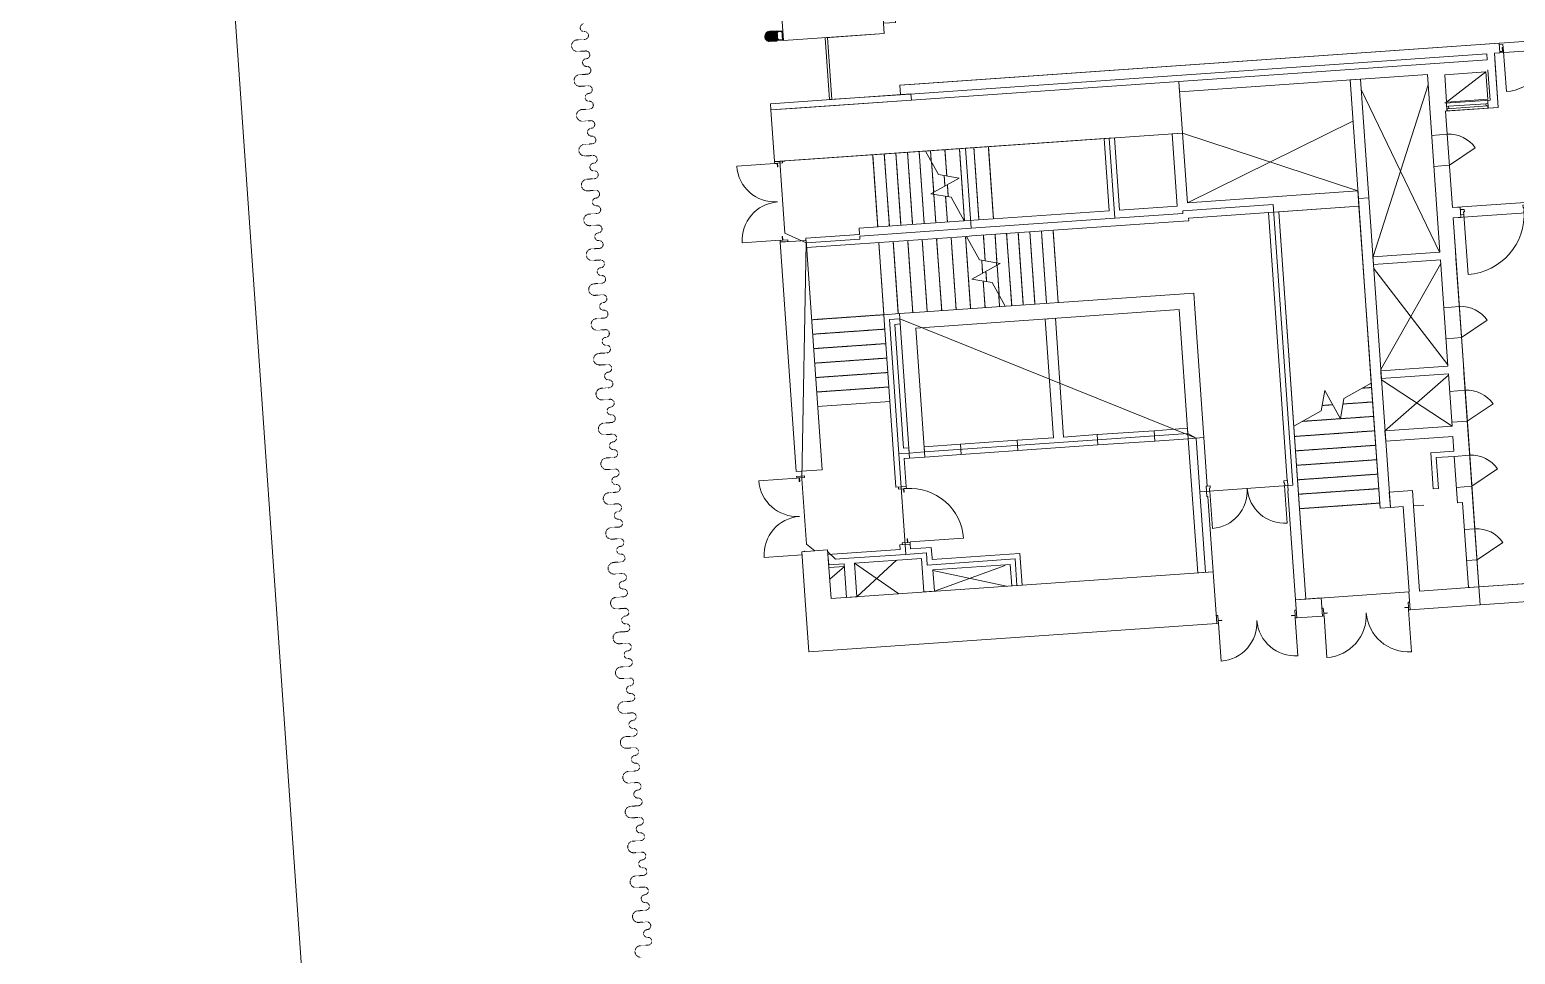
# Model space of a CAD drawing. Header units: millimetres. Extents: x 306 to 836129804, y -168137 to 818603917.
# Drawn here: x 833794731 to 833823427, y 817976548 to 817994420 of the extents above; entities that cross this region are included whole.
import ezdxf

# ---------------------------------------------------------------- set-up
doc = ezdxf.new("R2010")
doc.units = ezdxf.units.MM
doc.header["$LTSCALE"] = 3
doc.linetypes.add('Overhead', pattern=[1.8, 1.2, -0.6])
doc.linetypes.add('SMALL DASH', pattern=[1.06, 0.53, -0.53])
for name, color, linetype, lineweight in [('A-010-M_LINE', 251, 'Continuous', 13), ('A-200-M_WALL_EXT', 251, 'Continuous', 13), ('A-200-M_WALL_INT', 251, 'Continuous', 13), ('A-214-M_CURT_WALL', 251, 'Continuous', 13), ('A-215-M_CURT_PANEL', 251, 'Continuous', 13), ('A-242-M_STAIR', 251, 'Continuous', 13), ('A-242-MB_STAIR', 251, 'Continuous', 13), ('A-314-M_WINDOW', 251, 'Continuous', 13), ('A-325-M_DOOR', 251, 'Continuous', 13), ('A-325-M_DOOR__FRAME', 251, 'Continuous', 13), ('A-770-ME_FFE_SA', 251, 'Continuous', 13), ('A-810-M_ROOMS', 251, 'Continuous', 13), ('Z-060-M_DETAIL', 253, 'Continuous', 5), ('Z-060-M_LINE_MEDIUM', 253, 'Continuous', 9)]:
    doc.layers.add(name, color=color, linetype=linetype, lineweight=lineweight)
doc.layers.add('UAJ-00XREF', color=7, linetype='Continuous')
doc.layers.get('A-770-ME_FFE_SA').off()

# ---------------------------------------------------------------- blocks, each defined once
blk = doc.blocks.new('ARC_DOOR_TIMBER_T20-GP-I - 1575x2100mm-38979563-0300')
at = {"layer": 'A-325-M_DOOR', "lineweight": 9}
for p, q in [((-862, 62), (-932, 62)), ((-882, -68), (-882, 9)), ((-882, 9), (-862, 9)), ((-862, 9), (-862, 62)), ((931, 62), (861, 62)), ((861, 62), (861, 9)), ((861, 9), (881, 9)), ((881, 9), (881, -68)), ((-932, -68), (-882, -68)), ((881, -68), (931, -68))]:
    blk.add_line(p, q, dxfattribs=at)
at = {"layer": 'A-325-M_DOOR'}
for p, q in [((-859, 9), (-859, -848)), ((858, -848), (858, 9))]:
    blk.add_line(p, q, dxfattribs=at)
for centre, start, end in [((-859, 9), 270, 360), ((858, 9), 180, 270)]:
    blk.add_arc(centre, 857, start, end, dxfattribs=at)
blk = doc.blocks.new('ARC_TFP_FS_HR_DISPLAY - ARC_TFP_FS_HR_800x500 _WIDE_-41421681-0300')
at = {"layer": 'Z-060-M_DETAIL'}
for p, q in [((400, -30), (-400, -560)), ((-400, -30), (400, -30)), ((-400, -560), (-400, -30)), ((400, -30), (400, -560)), ((400, -560), (-400, -560))]:
    blk.add_line(p, q, dxfattribs=at)
blk = doc.blocks.new('ARC_ACCESS_PANEL_SINGLE_TIMBER_TYPE11 - 600w x 2000h-39249716-0300')
at = {"layer": 'A-325-M_DOOR'}
blk.add_line((425, 125), (125, 645), dxfattribs=at)
blk.add_arc((425, 125), 600, 120, 180, dxfattribs=at)
blk = doc.blocks.new('ARC_DOOR_TIMBER_T11-PT-I - 1100x2100mm-38966309-0300')
at = {"layer": 'A-325-M_DOOR'}
blk.add_line((581, 50), (581, 1212), dxfattribs=at)
at = {"layer": 'A-325-M_DOOR', "lineweight": 9}
for p, q in [((-644, 50), (-584, 50)), ((-584, 50), (-584, -3)), ((584, 50), (644, 50)), ((584, -3), (584, 50)), ((-569, -50), (-644, -50)), ((-584, -3), (-569, -3)), ((-569, -3), (-569, -50)), ((569, -50), (569, -3)), ((569, -3), (584, -3)), ((644, -50), (569, -50))]:
    blk.add_line(p, q, dxfattribs=at)
at = {"layer": 'A-325-M_DOOR'}
blk.add_arc((581, 50), 1162, 90, 180, dxfattribs=at)
blk = doc.blocks.new('ARC_WIN_HR - 800-41497677-0300')
at = {"layer": 'A-314-M_WINDOW', "lineweight": 18}
for p, q in [((-360, 31), (-400, 31)), ((395, 75), (-395, 75)), ((-395, 75), (-395, 31)), ((-395, 31), (395, 31)), ((-360, -13), (-360, 31)), ((400, 31), (360, 31)), ((360, 31), (360, -13)), ((395, 31), (395, 75)), ((-400, -13), (-360, -13)), ((360, -13), (400, -13))]:
    blk.add_line(p, q, dxfattribs=at)
at = {"layer": 'A-314-M_WINDOW'}
blk.add_line((360, -13), (-360, -13), dxfattribs=at)
blk = doc.blocks.new('Circular Mullion - ARC_225mm CONCRETE MULLION-26075596-0300')
at = {"layer": 'A-214-M_CURT_WALL'}
blk.add_hatch(color=256, dxfattribs=at).paths.add_polyline_path([(100, -125), (100, 0), (-100, 0), (-100, -125), (-95, -156), (-87, -175), (-71, -196), (-50, -212), (-26, -222), (0, -225), (26, -222), (50, -212), (74, -192), (87, -175), (97, -151)], flags=0)
at = {"layer": 'Z-060-M_DETAIL'}
for p, q in [((-90, 12), (-90, 122)), ((-90, 122), (90, 122)), ((-90, 110), (90, 110)), ((-90, 24), (90, 24)), ((90, 12), (-90, 12)), ((-78, 110), (-78, 24)), ((-65, 35), (-75, 35)), ((-75, 35), (-75, 0)), ((-75, 0), (-75, -10)), ((75, 0), (-75, 0)), ((-75, 0), (-65, 0)), ((-65, 0), (-65, 35)), ((-5, 0), (-5, -125)), ((5, -125), (5, 0)), ((65, 35), (75, 35)), ((65, 0), (65, 35)), ((75, 0), (65, 0)), ((75, 35), (75, 0)), ((75, -10), (75, 0)), ((78, 110), (78, 24)), ((90, 122), (90, 12)), ((-75, -10), (75, -10)), ((-5, -125), (5, -125))]:
    blk.add_line(p, q, dxfattribs=at)
at = {"layer": 'Z-060-M_LINE_MEDIUM'}
for p, q in [((100, 0), (-100, 0)), ((100, -125), (100, 0)), ((-100, 0), (-100, -125))]:
    blk.add_line(p, q, dxfattribs=at)
blk.add_arc((0, -125), 100, 180, 0, dxfattribs=at)
blk = doc.blocks.new('Circular Mullion - CONCRETE TUBES 225mm-18407253-0300')
at = {"layer": 'A-214-M_CURT_WALL', "lineweight": 9}
for start, end in [(156.6454, 162.023), (137.977, 143.3546), (96.6454, 102.023), (77.977, 83.3546), (36.6454, 42.023), (17.977, 23.3546)]:
    blk.add_arc((0, 125), 100, start, end, dxfattribs=at)
blk = doc.blocks.new('System Panel - ARC_Glazed-31041012-0300')
at = {"layer": 'A-215-M_CURT_PANEL', "lineweight": 9}
for p, q in [((-600, 0), (600, 0)), ((-600, -44), (-600, 0)), ((600, -44), (-600, -44)), ((600, -44), (600, 0))]:
    blk.add_line(p, q, dxfattribs=at)
blk = doc.blocks.new('ARC_ACCESS_PANEL_SINGLE_TIMBER_TYPE11 - 600w x 2000h-39249712-0300')
at = {"layer": 'A-325-M_DOOR'}
blk.add_line((425, 75), (125, 595), dxfattribs=at)
blk.add_arc((425, 75), 600, 120, 180, dxfattribs=at)
blk = doc.blocks.new('3A35X-MAGP-P-MP-00')
at = {"layer": 'A-010-M_LINE'}
for p, q in [((834374483, 818051418), (834382129, 817942064)), ((834400202, 817993264), (834401714, 817990122)), ((834401498, 817993355), (834400437, 817990033)), ((834400044, 817992652), (834396846, 817991075)), ((834396752, 817992422), (834400138, 817991305)), ((834401877, 817987943), (834400443, 817989808)), ((834401740, 817989899), (834400580, 817987853)), ((834400663, 817986666), (834401891, 817987744)), ((834401960, 817986756), (834400594, 817987653)), ((834401415, 817985229), (834401215, 817985216)), ((834390416, 817984110), (834391274, 817983518)), ((834391228, 817984166), (834390462, 817983461)), ((834393354, 817983664), (834391930, 817983965)), ((834391958, 817983566), (834393327, 817984063))]:
    blk.add_line(p, q, dxfattribs=at)
at = {"layer": 'A-010-M_LINE', "linetype": 'SMALL DASH'}
for p, q in [((834385208, 817994234), (834385055, 817994223)), ((834385223, 817994009), (834385071, 817993999)), ((834385255, 817993560), (834385102, 817993550)), ((834385270, 817993336), (834385118, 817993325)), ((834385302, 817992887), (834385150, 817992876)), ((834385317, 817992662), (834385165, 817992652)), ((834385349, 817992214), (834385197, 817992203)), ((834385364, 817991989), (834385212, 817991978)), ((834385396, 817991540), (834385244, 817991530)), ((834385412, 817991316), (834385259, 817991305)), ((834385443, 817990867), (834385291, 817990856)), ((834385459, 817990642), (834385306, 817990632)), ((834385490, 817990193), (834385338, 817990183)), ((834385506, 817989969), (834385354, 817989958)), ((834385537, 817989520), (834385385, 817989509)), ((834385553, 817989296), (834385401, 817989285)), ((834385584, 817988847), (834385432, 817988836)), ((834385600, 817988622), (834385448, 817988612)), ((834385631, 817988173), (834385479, 817988163)), ((834385647, 817987949), (834385495, 817987938)), ((834385678, 817987500), (834385526, 817987489)), ((834385694, 817987276), (834385542, 817987265)), ((834385725, 817986827), (834385573, 817986816)), ((834385741, 817986602), (834385589, 817986592)), ((834385772, 817986153), (834385620, 817986143)), ((834385788, 817985929), (834385636, 817985918)), ((834385819, 817985480), (834385667, 817985469)), ((834385835, 817985256), (834385683, 817985245)), ((834385867, 817984807), (834385714, 817984796)), ((834385882, 817984582), (834385730, 817984572)), ((834385914, 817984133), (834385761, 817984123)), ((834385929, 817983909), (834385777, 817983898)), ((834385961, 817983460), (834385809, 817983449)), ((834385976, 817983235), (834385824, 817983225)), ((834386008, 817982787), (834385856, 817982776)), ((834386023, 817982562), (834385871, 817982551)), ((834386055, 817982113), (834385903, 817982103)), ((834386071, 817981889), (834385918, 817981878)), ((834386102, 817981440), (834385950, 817981429)), ((834386118, 817981215), (834385965, 817981205)), ((834386149, 817980766), (834385997, 817980756)), ((834386165, 817980542), (834386013, 817980531)), ((834386196, 817980093), (834386044, 817980083)), ((834386212, 817979869), (834386060, 817979858)), ((834386243, 817979420), (834386091, 817979409)), ((834386259, 817979195), (834386107, 817979185)), ((834386290, 817978746), (834386138, 817978736)), ((834386306, 817978522), (834386154, 817978511)), ((834386337, 817978073), (834386185, 817978062)), ((834386353, 817977849), (834386201, 817977838)), ((834386384, 817977400), (834386232, 817977389)), ((834386400, 817977175), (834386248, 817977165)), ((834386431, 817976726), (834386279, 817976716))]:
    blk.add_line(p, q, dxfattribs=at)
for centre, radius, start, end in [((834385192, 817994458), 75, 93.9989, 273.9989), ((834385202, 817994308), 75, 273.9989, 93.9989), ((834385202, 817994308), 75, 273.9989, 93.9989), ((834385063, 817994111), 112, 93.9989, 273.9989), ((834385228, 817993934), 75, 273.9989, 93.9989), ((834385239, 817993785), 75, 93.9989, 273.9989), ((834385249, 817993635), 75, 273.9989, 93.9989), ((834385249, 817993635), 75, 273.9989, 93.9989), ((834385110, 817993437), 112, 93.9989, 273.9989), ((834385286, 817993111), 75, 93.9989, 273.9989), ((834385276, 817993261), 75, 273.9989, 93.9989), ((834385157, 817992764), 112, 93.9989, 273.9989), ((834385296, 817992962), 75, 273.9989, 93.9989), ((834385296, 817992962), 75, 273.9989, 93.9989), ((834385323, 817992588), 75, 273.9989, 93.9989), ((834385333, 817992438), 75, 93.9989, 273.9989), ((834385344, 817992288), 75, 273.9989, 93.9989), ((834385344, 817992288), 75, 273.9989, 93.9989), ((834385204, 817992091), 112, 93.9989, 273.9989), ((834385370, 817991914), 75, 273.9989, 93.9989), ((834385380, 817991765), 75, 93.9989, 273.9989), ((834385252, 817991417), 112, 93.9989, 273.9989), ((834385391, 817991615), 75, 273.9989, 93.9989), ((834385391, 817991615), 75, 273.9989, 93.9989), ((834385427, 817991091), 75, 93.9989, 273.9989), ((834385417, 817991241), 75, 273.9989, 93.9989), ((834385299, 817990744), 112, 93.9989, 273.9989), ((834385438, 817990942), 75, 273.9989, 93.9989), ((834385438, 817990942), 75, 273.9989, 93.9989), ((834385464, 817990568), 75, 273.9989, 93.9989), ((834385474, 817990418), 75, 93.9989, 273.9989), ((834385485, 817990268), 75, 273.9989, 93.9989), ((834385485, 817990268), 75, 273.9989, 93.9989), ((834385346, 817990071), 112, 93.9989, 273.9989), ((834385521, 817989745), 75, 93.9989, 273.9989), ((834385511, 817989894), 75, 273.9989, 93.9989), ((834385393, 817989397), 112, 93.9989, 273.9989), ((834385532, 817989595), 75, 273.9989, 93.9989), ((834385532, 817989595), 75, 273.9989, 93.9989), ((834385568, 817989071), 75, 93.9989, 273.9989), ((834385558, 817989221), 75, 273.9989, 93.9989), ((834385440, 817988724), 112, 93.9989, 273.9989), ((834385579, 817988922), 75, 273.9989, 93.9989), ((834385579, 817988922), 75, 273.9989, 93.9989), ((834385605, 817988548), 75, 273.9989, 93.9989), ((834385615, 817988398), 75, 93.9989, 273.9989), ((834385626, 817988248), 75, 273.9989, 93.9989), ((834385626, 817988248), 75, 273.9989, 93.9989), ((834385487, 817988051), 112, 93.9989, 273.9989), ((834385663, 817987725), 75, 93.9989, 273.9989), ((834385652, 817987874), 75, 273.9989, 93.9989), ((834385534, 817987377), 112, 93.9989, 273.9989), ((834385673, 817987575), 75, 273.9989, 93.9989), ((834385673, 817987575), 75, 273.9989, 93.9989), ((834385710, 817987051), 75, 93.9989, 273.9989), ((834385699, 817987201), 75, 273.9989, 93.9989), ((834385720, 817986902), 75, 273.9989, 93.9989), ((834385720, 817986902), 75, 273.9989, 93.9989), ((834385581, 817986704), 112, 93.9989, 273.9989), ((834385746, 817986527), 75, 273.9989, 93.9989), ((834385757, 817986378), 75, 93.9989, 273.9989), ((834385767, 817986228), 75, 273.9989, 93.9989), ((834385767, 817986228), 75, 273.9989, 93.9989), ((834385628, 817986030), 112, 93.9989, 273.9989), ((834385804, 817985704), 75, 93.9989, 273.9989), ((834385793, 817985854), 75, 273.9989, 93.9989), ((834385675, 817985357), 112, 93.9989, 273.9989), ((834385814, 817985555), 75, 273.9989, 93.9989), ((834385814, 817985555), 75, 273.9989, 93.9989), ((834385851, 817985031), 75, 93.9989, 273.9989), ((834385840, 817985181), 75, 273.9989, 93.9989), ((834385861, 817984881), 75, 273.9989, 93.9989), ((834385861, 817984881), 75, 273.9989, 93.9989), ((834385722, 817984684), 112, 93.9989, 273.9989), ((834385887, 817984507), 75, 273.9989, 93.9989), ((834385898, 817984358), 75, 93.9989, 273.9989), ((834385908, 817984208), 75, 273.9989, 93.9989), ((834385908, 817984208), 75, 273.9989, 93.9989), ((834385769, 817984010), 112, 93.9989, 273.9989), ((834385945, 817983684), 75, 93.9989, 273.9989), ((834385935, 817983834), 75, 273.9989, 93.9989), ((834385816, 817983337), 112, 93.9989, 273.9989), ((834385955, 817983535), 75, 273.9989, 93.9989), ((834385955, 817983535), 75, 273.9989, 93.9989), ((834385982, 817983161), 75, 273.9989, 93.9989), ((834385992, 817983011), 75, 93.9989, 273.9989), ((834386003, 817982861), 75, 273.9989, 93.9989), ((834386003, 817982861), 75, 273.9989, 93.9989), ((834385863, 817982664), 112, 93.9989, 273.9989), ((834386029, 817982487), 75, 273.9989, 93.9989), ((834386039, 817982338), 75, 93.9989, 273.9989), ((834386050, 817982188), 75, 273.9989, 93.9989), ((834386050, 817982188), 75, 273.9989, 93.9989), ((834385911, 817981990), 112, 93.9989, 273.9989), ((834386086, 817981664), 75, 93.9989, 273.9989), ((834386076, 817981814), 75, 273.9989, 93.9989), ((834385958, 817981317), 112, 93.9989, 273.9989), ((834386097, 817981515), 75, 273.9989, 93.9989), ((834386097, 817981515), 75, 273.9989, 93.9989), ((834386123, 817981141), 75, 273.9989, 93.9989), ((834386133, 817980991), 75, 93.9989, 273.9989), ((834386144, 817980841), 75, 273.9989, 93.9989), ((834386144, 817980841), 75, 273.9989, 93.9989), ((834386005, 817980644), 112, 93.9989, 273.9989), ((834386170, 817980467), 75, 273.9989, 93.9989), ((834386180, 817980318), 75, 93.9989, 273.9989), ((834386191, 817980168), 75, 273.9989, 93.9989), ((834386191, 817980168), 75, 273.9989, 93.9989), ((834386052, 817979970), 112, 93.9989, 273.9989), ((834386227, 817979644), 75, 93.9989, 273.9989), ((834386217, 817979794), 75, 273.9989, 93.9989), ((834386099, 817979297), 112, 93.9989, 273.9989), ((834386238, 817979495), 75, 273.9989, 93.9989), ((834386238, 817979495), 75, 273.9989, 93.9989), ((834386264, 817979121), 75, 273.9989, 93.9989), ((834386275, 817978971), 75, 93.9989, 273.9989), ((834386285, 817978821), 75, 273.9989, 93.9989), ((834386285, 817978821), 75, 273.9989, 93.9989), ((834386146, 817978624), 112, 93.9989, 273.9989), ((834386311, 817978447), 75, 273.9989, 93.9989), ((834386322, 817978298), 75, 93.9989, 273.9989), ((834386332, 817978148), 75, 273.9989, 93.9989), ((834386332, 817978148), 75, 273.9989, 93.9989), ((834386193, 817977950), 112, 93.9989, 273.9989), ((834386369, 817977624), 75, 93.9989, 273.9989), ((834386358, 817977774), 75, 273.9989, 93.9989), ((834386240, 817977277), 112, 93.9989, 273.9989), ((834386379, 817977475), 75, 273.9989, 93.9989), ((834386379, 817977475), 75, 273.9989, 93.9989), ((834386405, 817977100), 75, 273.9989, 93.9989), ((834386416, 817976951), 75, 93.9989, 273.9989), ((834386426, 817976801), 75, 273.9989, 93.9989), ((834386426, 817976801), 75, 273.9989, 93.9989), ((834386287, 817976603), 112, 93.9989, 273.9989)]:
    blk.add_arc(centre, radius, start, end, dxfattribs=at)
at = {"layer": 'A-200-M_WALL_EXT', "lineweight": 13}
for p, q in [((834389300, 817992903), (834396682, 817993419)), ((834396752, 817992422), (834396682, 817993419)), ((834389300, 817992903), (834388801, 817992868)), ((834388801, 817992868), (834388871, 817991871)), ((834396752, 817992422), (834389370, 817991906)), ((834388871, 817991871), (834389370, 817991906)), ((834400348, 817991170), (834400149, 817991156)), ((834400149, 817991156), (834400398, 817987586)), ((834400348, 817991170), (834400767, 817985184)), ((834389479, 817990346), (834388980, 817990311)), ((834388980, 817990311), (834389290, 817985878)), ((834389789, 817985912), (834389479, 817990346)), ((834391581, 817988953), (834396968, 817989329)), ((834396989, 817989030), (834396968, 817989329)), ((834391581, 817988953), (834391282, 817988932)), ((834391477, 817986139), (834391282, 817988932)), ((834396690, 817989009), (834391602, 817988653)), ((834396864, 817986515), (834396690, 817989009)), ((834396989, 817989030), (834397163, 817986536)), ((834391602, 817988653), (834391777, 817986160)), ((834400404, 817987504), (834400567, 817985170)), ((834396864, 817986515), (834397163, 817986536)), ((834391777, 817986160), (834391477, 817986139)), ((834389290, 817985878), (834389789, 817985912)), ((834400767, 817985184), (834400567, 817985170)), ((834389897, 817984366), (834389398, 817984331)), ((834389398, 817984331), (834389464, 817983392)), ((834389963, 817983426), (834389897, 817984366)), ((834389963, 817983426), (834397345, 817983942)), ((834397414, 817982945), (834397345, 817983942)), ((834389534, 817982394), (834389464, 817983392)), ((834397414, 817982945), (834389534, 817982394))]:
    blk.add_line(p, q, dxfattribs=at)
at = {"layer": 'A-200-M_WALL_INT'}
for p, q in [((834388462, 818030493), (834390989, 817994345)), ((834389044, 817994209), (834388970, 817995268)), ((834390989, 817994345), (834389044, 817994209)), ((834402870, 817994158), (834391294, 817993348)), ((834402883, 817993973), (834402870, 817994158)), ((834391307, 817993164), (834402629, 817993955)), ((834396682, 817993419), (834402638, 817993836)), ((834402638, 817993836), (834402629, 817993955)), ((834402779, 817993966), (834402883, 817993973)), ((834402779, 817993966), (834402852, 817992918)), ((834401485, 817993555), (834396696, 817993220)), ((834400188, 817993464), (834399988, 817993450)), ((834400149, 817991156), (834399988, 817993450)), ((834400188, 817993464), (834400348, 817991170)), ((834401485, 817993555), (834401724, 817990123)), ((834402652, 817993636), (834402642, 817993635)), ((834402692, 817993058), (834402652, 817993636)), ((834388793, 817992988), (834391506, 817993178)), ((834391307, 817993164), (834391294, 817993348)), ((834391506, 817993178), (834391515, 817993058)), ((834396696, 817993220), (834396682, 817993419)), ((834388793, 817992988), (834388801, 817992868)), ((834391515, 817993058), (834388801, 817992868)), ((834401824, 817992997), (834401823, 817993017)), ((834401824, 817992997), (834402692, 817993058)), ((834401835, 817992847), (834401865, 817992849)), ((834401835, 817992847), (834401965, 817990982)), ((834401860, 817992849), (834401849, 817992999)), ((834402658, 817992905), (834402647, 817993054)), ((834402852, 817992918), (834402653, 817992904)), ((834395236, 817992316), (834395435, 817992330)), ((834395333, 817990919), (834395236, 817992316)), ((834395435, 817992330), (834395533, 817990933)), ((834396552, 817992408), (834396752, 817992422)), ((834396650, 817991011), (834396552, 817992408)), ((834396752, 817992422), (834396846, 817991075)), ((834401567, 817992377), (834401866, 817992398)), ((834389071, 817991885), (834388871, 817991871)), ((834388871, 817991871), (834388872, 817991864)), ((834388872, 817991864), (834389071, 817991878)), ((834389071, 817991878), (834389071, 817991885)), ((834401609, 817991779), (834401908, 817991800)), ((834396846, 817991075), (834400138, 817991305)), ((834400138, 817991305), (834400159, 817991006)), ((834400348, 817991170), (834400149, 817991156)), ((834392537, 817990724), (834395333, 817990919)), ((834395533, 817990933), (834396650, 817991011)), ((834400159, 817991006), (834396867, 817990776)), ((834398613, 817990898), (834398413, 817990884)), ((834398413, 817990884), (834398775, 817985707)), ((834398613, 817990898), (834399136, 817983416)), ((834401965, 817990982), (834402115, 817990992)), ((834402115, 817990992), (834402129, 817990793)), ((834390505, 817990582), (834392435, 817990717)), ((834390505, 817990582), (834390513, 817990462)), ((834396671, 817990712), (834392681, 817990433)), ((834396671, 817990712), (834396871, 817990726)), ((834396867, 817990776), (834396871, 817990726)), ((834401979, 817990782), (834402129, 817990793)), ((834401979, 817990782), (834402300, 817986194)), ((834389476, 817990389), (834390513, 817990462)), ((834389476, 817990389), (834389489, 817990210)), ((834390526, 817990282), (834389489, 817990210)), ((834392580, 817990426), (834390526, 817990282)), ((834401724, 817990123), (834400428, 817990032)), ((834400428, 817990032), (834400438, 817989883)), ((834401735, 817989973), (834400438, 817989883)), ((834401879, 817987918), (834401735, 817989973)), ((834390983, 817988911), (834391282, 817988932)), ((834390983, 817988911), (834390997, 817988711)), ((834391282, 817988932), (834391296, 817988732)), ((834394096, 817988828), (834394296, 817988842)), ((834394296, 817988842), (834394456, 817986547)), ((834401800, 817989046), (834402099, 817989067)), ((834390997, 817988711), (834391216, 817985575)), ((834391296, 817988732), (834391196, 817988725)), ((834391196, 817988725), (834391364, 817986331)), ((834394257, 817986533), (834394096, 817988828)), ((834401842, 817988447), (834402141, 817988468)), ((834401879, 817987918), (834400582, 817987828)), ((834400582, 817987828), (834400592, 817987678)), ((834401889, 817987769), (834400592, 817987678)), ((834401960, 817986756), (834401889, 817987769)), ((834401913, 817987430), (834402212, 817987450)), ((834401955, 817986831), (834402254, 817986852)), ((834394257, 817986533), (834393558, 817986485)), ((834395104, 817986593), (834394456, 817986547)), ((834395104, 817986593), (834395118, 817986393)), ((834396850, 817986715), (834396202, 817986669)), ((834396202, 817986669), (834396216, 817986470)), ((834396850, 817986715), (834396864, 817986515)), ((834397163, 817986536), (834396864, 817986515)), ((834397163, 817986536), (834397229, 817985598)), ((834400663, 817986666), (834401960, 817986756)), ((834400663, 817986666), (834400677, 817986466)), ((834401974, 817986557), (834400677, 817986466)), ((834401974, 817986557), (834401994, 817986272)), ((834391364, 817986331), (834391463, 817986338)), ((834391477, 817986139), (834391463, 817986338)), ((834391763, 817986359), (834392461, 817986408)), ((834391763, 817986359), (834391777, 817986160)), ((834392461, 817986408), (834392475, 817986208)), ((834393558, 817986485), (834393572, 817986285)), ((834395118, 817986393), (834393572, 817986285)), ((834396216, 817986470), (834396864, 817986515)), ((834397045, 817983922), (834396864, 817986515)), ((834401546, 817986241), (834401994, 817986272)), ((834391477, 817986139), (834391378, 817986132)), ((834391378, 817986132), (834391415, 817985589)), ((834391777, 817986160), (834392475, 817986208)), ((834401594, 817985543), (834401546, 817986241)), ((834402001, 817986173), (834401652, 817986148)), ((834401652, 817986148), (834401694, 817985550)), ((834402001, 817986173), (834402300, 817986194)), ((834402063, 817985275), (834402001, 817986173)), ((834402300, 817986194), (834402478, 817983650)), ((834398775, 817985707), (834398781, 817985707)), ((834398781, 817985707), (834398795, 817985507)), ((834391216, 817985575), (834391415, 817985589)), ((834397229, 817985598), (834397209, 817985597)), ((834397209, 817985597), (834397223, 817985398)), ((834397243, 817985399), (834397223, 817985398)), ((834397345, 817983942), (834397243, 817985399)), ((834398936, 817983402), (834398789, 817985507)), ((834398789, 817985507), (834398795, 817985507)), ((834400746, 817985483), (834401194, 817985515)), ((834400767, 817985184), (834400746, 817985483)), ((834401215, 817985216), (834401194, 817985515)), ((834401694, 817985550), (834401594, 817985543)), ((834402042, 817985574), (834402342, 817985595)), ((834401016, 817985202), (834400767, 817985184)), ((834401131, 817983556), (834401016, 817985202)), ((834401215, 817985216), (834401330, 817983570)), ((834402063, 817985275), (834402163, 817985282)), ((834402278, 817983636), (834402163, 817985282)), ((834402200, 817984758), (834402399, 817984772)), ((834389903, 817984274), (834391300, 817984372)), ((834389903, 817984274), (834389917, 817984075)), ((834391294, 817984464), (834391493, 817984478)), ((834391300, 817984372), (834391294, 817984464)), ((834391500, 817984386), (834391493, 817984478)), ((834391500, 817984386), (834391899, 817984414)), ((834391899, 817984414), (834391913, 817984214)), ((834391915, 817984179), (834393411, 817984284)), ((834393611, 817984298), (834393411, 817984284)), ((834393611, 817984298), (834393654, 817983684)), ((834390217, 817984096), (834389917, 817984075)), ((834390262, 817983447), (834390217, 817984096)), ((834391713, 817984200), (834390416, 817984110)), ((834390416, 817984110), (834390462, 817983461)), ((834391758, 817983552), (834391713, 817984200)), ((834391913, 817984214), (834391915, 817984179)), ((834393425, 817984085), (834391929, 817983980)), ((834391929, 817983980), (834391958, 817983566)), ((834393454, 817983671), (834393425, 817984085)), ((834402242, 817984160), (834402441, 817984173)), ((834393654, 817983684), (834393454, 817983671)), ((834397345, 817983942), (834397045, 817983922)), ((834402478, 817983650), (834404273, 817983775)), ((834390462, 817983461), (834390262, 817983447)), ((834391958, 817983566), (834391758, 817983552)), ((834398936, 817983402), (834399428, 817983437)), ((834399136, 817983416), (834398936, 817983402)), ((834398936, 817983402), (834398961, 817983053)), ((834399428, 817983437), (834399453, 817983087)), ((834401131, 817983556), (834401124, 817983555)), ((834401124, 817983555), (834401148, 817983206)), ((834402478, 817983650), (834401330, 817983570)), ((834402278, 817983636), (834402478, 817983650)), ((834402478, 817983650), (834402502, 817983301)), ((834402478, 817983650), (834402502, 817983301)), ((834402502, 817983301), (834404298, 817983426)), ((834402502, 817983301), (834401148, 817983206)), ((834398961, 817983053), (834399453, 817983087))]:
    blk.add_line(p, q, dxfattribs=at)
at = {"layer": 'A-242-M_STAIR'}
for p, q in [((834390767, 817992003), (834390864, 817990607)), ((834390991, 817992019), (834391089, 817990622)), ((834391215, 817992035), (834391313, 817990638)), ((834391440, 817992050), (834391538, 817990654)), ((834391664, 817992066), (834391762, 817990670)), ((834391884, 817992081), (834391898, 817991875)), ((834392163, 817992101), (834392199, 817991591)), ((834392443, 817992121), (834392540, 817990724)), ((834392722, 817992140), (834392819, 817990743)), ((834393001, 817992160), (834393099, 817990763)), ((834391904, 817991865), (834391945, 817991279)), ((834392148, 817991600), (834392162, 817991399)), ((834392210, 817991426), (834392227, 817991190)), ((834391940, 817991276), (834391943, 817991239)), ((834391948, 817991238), (834391986, 817990685)), ((834392176, 817991199), (834392211, 817990701)), ((834392435, 817990717), (834392537, 817990724)), ((834390983, 817988911), (834390885, 817990308)), ((834391262, 817988930), (834391164, 817990327)), ((834391541, 817988950), (834391444, 817990347)), ((834391821, 817988970), (834391723, 817990366)), ((834392100, 817988989), (834392002, 817990386)), ((834392379, 817989009), (834392282, 817990405)), ((834392659, 817989028), (834392561, 817990425)), ((834392681, 817990433), (834392580, 817990426)), ((834392940, 817989951), (834392905, 817990449)), ((834393168, 817989912), (834393130, 817990464)), ((834393452, 817989084), (834393354, 817990480)), ((834393676, 817989099), (834393579, 817990496)), ((834393901, 817989115), (834393803, 817990511)), ((834394125, 817989131), (834394027, 817990527)), ((834394350, 817989146), (834394252, 817990543)), ((834392891, 817989716), (834392874, 817989962)), ((834392968, 817989550), (834392954, 817989750)), ((834393162, 817989865), (834393158, 817989914)), ((834393212, 817989285), (834393171, 817989871)), ((834392938, 817989048), (834392902, 817989561)), ((834393217, 817989067), (834393201, 817989305)), ((834390983, 817988911), (834389586, 817988813)), ((834391002, 817988632), (834389606, 817988534)), ((834391022, 817988352), (834389625, 817988255)), ((834391041, 817988073), (834389645, 817987975)), ((834391061, 817987794), (834389664, 817987696)), ((834391080, 817987514), (834389684, 817987417)), ((834399498, 817987441), (834399500, 817987441)), ((834400230, 817987492), (834400404, 817987504)), ((834400404, 817987504), (834400398, 817987586)), ((834391100, 817987235), (834389703, 817987137)), ((834399450, 817987157), (834399650, 817987171)), ((834399851, 817987185), (834400423, 817987225)), ((834399071, 817986850), (834399800, 817986901)), ((834399802, 817986901), (834400443, 817986946)), ((834398916, 817986558), (834400462, 817986667)), ((834398936, 817986279), (834400482, 817986387)), ((834398955, 817986000), (834400501, 817986108)), ((834398975, 817985720), (834400521, 817985829)), ((834398994, 817985441), (834400540, 817985549)), ((834399014, 817985162), (834400560, 817985270))]:
    blk.add_line(p, q, dxfattribs=at)
at = {"layer": 'A-242-M_STAIR', "linetype": 'Overhead'}
for p, q in [((834390767, 817992003), (834390864, 817990607)), ((834390991, 817992019), (834391089, 817990622)), ((834391215, 817992035), (834391313, 817990638)), ((834391440, 817992050), (834391538, 817990654)), ((834391664, 817992066), (834391762, 817990670)), ((834391884, 817992081), (834391898, 817991875)), ((834392163, 817992101), (834392199, 817991591)), ((834392443, 817992121), (834392540, 817990724)), ((834392722, 817992140), (834392819, 817990743)), ((834393001, 817992160), (834393099, 817990763)), ((834391904, 817991865), (834391945, 817991279)), ((834392148, 817991600), (834392162, 817991399)), ((834392210, 817991426), (834392227, 817991190)), ((834391940, 817991276), (834391943, 817991239)), ((834391948, 817991238), (834391986, 817990685)), ((834392176, 817991199), (834392211, 817990701)), ((834390983, 817988911), (834390885, 817990308)), ((834391262, 817988930), (834391164, 817990327)), ((834391541, 817988950), (834391444, 817990347)), ((834391821, 817988970), (834391723, 817990366)), ((834392100, 817988989), (834392002, 817990386)), ((834392379, 817989009), (834392282, 817990405)), ((834392659, 817989028), (834392561, 817990425)), ((834392940, 817989951), (834392905, 817990449)), ((834393168, 817989912), (834393130, 817990464)), ((834393452, 817989084), (834393354, 817990480)), ((834393676, 817989099), (834393579, 817990496)), ((834393901, 817989115), (834393803, 817990511)), ((834394125, 817989131), (834394027, 817990527)), ((834394350, 817989146), (834394252, 817990543)), ((834392891, 817989716), (834392874, 817989962)), ((834392968, 817989550), (834392954, 817989750)), ((834393162, 817989865), (834393158, 817989914)), ((834393212, 817989285), (834393171, 817989871)), ((834392938, 817989048), (834392902, 817989561)), ((834393217, 817989067), (834393201, 817989305)), ((834390983, 817988911), (834389586, 817988813)), ((834391002, 817988632), (834389606, 817988534)), ((834391022, 817988352), (834389625, 817988255)), ((834391041, 817988073), (834389645, 817987975)), ((834391061, 817987794), (834389664, 817987696)), ((834391080, 817987514), (834389684, 817987417)), ((834399498, 817987441), (834399500, 817987441)), ((834400230, 817987492), (834400404, 817987504)), ((834399450, 817987157), (834399650, 817987171)), ((834399851, 817987185), (834400423, 817987225)), ((834399071, 817986850), (834399800, 817986901)), ((834399802, 817986901), (834400443, 817986946)), ((834398916, 817986558), (834400462, 817986667)), ((834398936, 817986279), (834400482, 817986387)), ((834398955, 817986000), (834400501, 817986108)), ((834398975, 817985720), (834400521, 817985829)), ((834398994, 817985441), (834400540, 817985549)), ((834399014, 817985162), (834400560, 817985270))]:
    blk.add_line(p, q, dxfattribs=at)
at = {"layer": 'A-242-MB_STAIR'}
for p, q in [((834392041, 817991618), (834391788, 817992075)), ((834391889, 817991248), (834392435, 817991551)), ((834392435, 817991551), (834392041, 817991618)), ((834392283, 817991181), (834391889, 817991248)), ((834392537, 817990724), (834392283, 817991181)), ((834392580, 817990426), (834392833, 817989969)), ((834393227, 817989902), (834392681, 817989599)), ((834392833, 817989969), (834393227, 817989902)), ((834392681, 817989599), (834393075, 817989532)), ((834393075, 817989532), (834393328, 817989075)), ((834399499, 817987444), (834399432, 817987050)), ((834399802, 817986898), (834399499, 817987444)), ((834400398, 817987586), (834399869, 817987292)), ((834399869, 817987292), (834399802, 817986898)), ((834399432, 817987050), (834398902, 817986757))]:
    blk.add_line(p, q, dxfattribs=at)
at = {"layer": 'A-325-M_DOOR'}
for p, q in [((834388874, 817991831), (834388142, 817991780)), ((834388977, 817990351), (834388246, 817990299)), ((834396202, 817986669), (834395104, 817986593)), ((834393558, 817986485), (834392461, 817986408)), ((834393572, 817986285), (834392475, 817986208)), ((834396216, 817986470), (834395118, 817986393)), ((834389299, 817985753), (834388567, 817985702)), ((834397279, 817985502), (834397329, 817984780)), ((834398725, 817985603), (834398776, 817984881)), ((834391490, 817984518), (834392522, 817984590)), ((834389402, 817984272), (834388671, 817984221)), ((834399485, 817983090), (834399542, 817982283)), ((834401115, 817983204), (834401172, 817982397)), ((834397447, 817982947), (834397499, 817982216)), ((834398928, 817983051), (834398979, 817982319))]:
    blk.add_line(p, q, dxfattribs=at)
at = {"layer": 'A-325-M_DOOR', "lineweight": 9}
for p, q in [((834388874, 817991834), (834388872, 817991864)), ((834388921, 817991837), (834388874, 817991834)), ((834388926, 817991767), (834388921, 817991837)), ((834388933, 817991768), (834388926, 817991767)), ((834389025, 817991845), (834388928, 817991838)), ((834388928, 817991838), (834388933, 817991768)), ((834389023, 817991874), (834389025, 817991845)), ((834388978, 817990348), (834389025, 817990351)), ((834388980, 817990318), (834388978, 817990348)), ((834389131, 817990328), (834388980, 817990318)), ((834389020, 817990421), (834389027, 817990421)), ((834389025, 817990351), (834389020, 817990421)), ((834389027, 817990421), (834389032, 817990351)), ((834389032, 817990351), (834389129, 817990358)), ((834389129, 817990358), (834389131, 817990328)), ((834389297, 817985786), (834389448, 817985796)), ((834389299, 817985756), (834389297, 817985786)), ((834389346, 817985759), (834389299, 817985756)), ((834389350, 817985689), (834389346, 817985759)), ((834389357, 817985690), (834389350, 817985689)), ((834389450, 817985766), (834389353, 817985760)), ((834389353, 817985760), (834389357, 817985690)), ((834389448, 817985796), (834389450, 817985766)), ((834398706, 817985702), (834398775, 817985707)), ((834398709, 817985662), (834398706, 817985702)), ((834397276, 817985501), (834397216, 817985497)), ((834397229, 817985598), (834397284, 817985602)), ((834397287, 817985562), (834397272, 817985561)), ((834397272, 817985561), (834397276, 817985501)), ((834397284, 817985602), (834397287, 817985562)), ((834398724, 817985663), (834398709, 817985662)), ((834398728, 817985603), (834398724, 817985663)), ((834398788, 817985607), (834398728, 817985603)), ((834389445, 817984343), (834389452, 817984343)), ((834389445, 817984335), (834389445, 817984343)), ((834389452, 817984343), (834389452, 817984335)), ((834397434, 817983099), (834397404, 817983097)), ((834397441, 817983001), (834397434, 817983099)), ((834398927, 817983105), (834398857, 817983100)), ((834398857, 817983100), (834398858, 817983093)), ((834398858, 817983093), (834398928, 817983098)), ((834398950, 817983205), (834398920, 817983203)), ((834398920, 817983203), (834398927, 817983105)), ((834398928, 817983098), (834398931, 817983051)), ((834399472, 817983241), (834399442, 817983239)), ((834399453, 817983087), (834399482, 817983089)), ((834399479, 817983143), (834399472, 817983241)), ((834399549, 817983148), (834399479, 817983143)), ((834399479, 817983136), (834399549, 817983141)), ((834399482, 817983089), (834399479, 817983136)), ((834399549, 817983141), (834399549, 817983148)), ((834401115, 817983258), (834401045, 817983253)), ((834401045, 817983253), (834401045, 817983246)), ((834401045, 817983246), (834401115, 817983251)), ((834401138, 817983358), (834401108, 817983355)), ((834401108, 817983355), (834401115, 817983258)), ((834401115, 817983251), (834401118, 817983204)), ((834401118, 817983204), (834401148, 817983206)), ((834397414, 817982945), (834397444, 817982947)), ((834397510, 817983006), (834397441, 817983001)), ((834397441, 817982994), (834397511, 817982999)), ((834397444, 817982947), (834397441, 817982994)), ((834397511, 817982999), (834397510, 817983006)), ((834398931, 817983051), (834398961, 817983053))]:
    blk.add_line(p, q, dxfattribs=at)
at = {"layer": 'A-325-M_DOOR'}
for centre, radius, start, end in [((834388883, 817991832), 742, 183.9989, 273.3384), ((834388986, 817990351), 742, 94.6594, 183.9989), ((834389307, 817985753), 742, 183.9989, 273.3384), ((834397279, 817985502), 724, 273.9989, 3.9989), ((834398725, 817985603), 724, 183.9989, 273.9989), ((834389411, 817984273), 742, 94.6594, 183.9989), ((834399485, 817983098), 817, 273.9989, 3.399), ((834401115, 817983212), 817, 184.5988, 273.9989), ((834397447, 817982956), 742, 273.9989, 3.3384), ((834398927, 817983059), 742, 184.6594, 273.9989)]:
    blk.add_arc(centre, radius, start, end, dxfattribs=at)
at = {"layer": 'A-325-M_DOOR__FRAME'}
for p, q in [((834391264, 817985578), (834391266, 817985542)), ((834391266, 817985542), (834391364, 817985548)), ((834391364, 817985548), (834391369, 817985479)), ((834391369, 817985479), (834391376, 817985479)), ((834391371, 817985549), (834391418, 817985552)), ((834391376, 817985479), (834391371, 817985549)), ((834391418, 817985552), (834391415, 817985589)), ((834391439, 817984581), (834391432, 817984581)), ((834391432, 817984581), (834391437, 817984511)), ((834391444, 817984511), (834391439, 817984581)), ((834391437, 817984511), (834391339, 817984504)), ((834391339, 817984504), (834391342, 817984467)), ((834391491, 817984515), (834391444, 817984511)), ((834391493, 817984478), (834391491, 817984515))]:
    blk.add_line(p, q, dxfattribs=at)
blk.add_arc((834391490, 817984518), 1034, 3.9989, 93.9989, dxfattribs=at)
at = {"layer": 'A-810-M_ROOMS', "flags": 128}
for points in [[(834388683, 818030694), (834391209, 817994560), (834390975, 817994544), (834390989, 817994345), (834389852, 817994265), (834389935, 817993068), (834391307, 817993164), (834391294, 817993348), (834391494, 817993362), (834402691, 817994145), (834404841, 817994295)], [(834390516, 817990432), (834392670, 817990583), (834392562, 817992129), (834388971, 817991878), (834389068, 817990487), (834389482, 817990300), (834390520, 817990372)], [(834397195, 817983932), (834397086, 817985488), (834397014, 817986524), (834396856, 817986615), (834394363, 817986441), (834391771, 817986259), (834391770, 817986259), (834391470, 817986238), (834391469, 817986238), (834391271, 817986224), (834391407, 817984279), (834391806, 817984307), (834391822, 817984073), (834393518, 817984191), (834393554, 817983677)]]:
    blk.add_lwpolyline(points, dxfattribs=at)
for points in [[(834404854, 817994111), (834402779, 817993966), (834402794, 817993746), (834402852, 817992918), (834401835, 817992847), (834401965, 817990982), (834405058, 817991198), (834404925, 817993093), (834404904, 817993390), (834404883, 817993695), (834404858, 817994054)], [(834392670, 817990583), (834395444, 817990777), (834395335, 817992323), (834392562, 817992129)], [(834396760, 817990869), (834395444, 817990777), (834392670, 817990583), (834390516, 817990432), (834390520, 817990372), (834389482, 817990300), (834389400, 817985737), (834389488, 817984476), (834389651, 817984349), (834389897, 817984366), (834389900, 817984327), (834390048, 817984184), (834390309, 817984203), (834391407, 817984279), (834391271, 817986224), (834391090, 817988818), (834391287, 817988832), (834391289, 817988832), (834397014, 817986526), (834397014, 817986524), (834397086, 817985488), (834398882, 817985614), (834398503, 817991041), (834396757, 817990918)], [(834400768, 817985184), (834400767, 817985184), (834400567, 817985170), (834400159, 817991006), (834398613, 817990898), (834398982, 817985621), (834399136, 817983416), (834401131, 817983556), (834401016, 817985202)], [(834405378, 817986609), (834405071, 817990999), (834401979, 817990782), (834402024, 817990145), (834402034, 817989993), (834402178, 817987941), (834402188, 817987788), (834402266, 817986677), (834402296, 817986243), (834402363, 817985296), (834402478, 817983650), (834408892, 817984098), (834408763, 817985944), (834405579, 817985721), (834405441, 817985711), (834405431, 817985849), (834405420, 817986008), (834405399, 817986313)]]:
    blk.add_lwpolyline(points, close=True, dxfattribs=at)
at = {"layer": 'Z-060-M_DETAIL'}
for q in [(834389921, 817984025), (834389937, 817983801)]:
    blk.add_line((834390220, 817984046), q, dxfattribs=at)
at = {"layer": 'A-214-M_CURT_WALL', "rotation": 273.9989085257714}
blk.add_blockref('Circular Mullion - ARC_225mm CONCRETE MULLION-26075596-0300', (834388907, 817994299), dxfattribs=at)
at = {"layer": 'A-215-M_CURT_PANEL', "lineweight": 9, "rotation": 93.99890852577128}
blk.add_blockref('System Panel - ARC_Glazed-31041012-0300', (834389893, 817993667), dxfattribs=at)
at = {"layer": 'A-314-M_WINDOW', "rotation": 183.9989085257713}
blk.add_blockref('ARC_WIN_HR - 800-41497677-0300', (834402253, 817992952), dxfattribs=at)
at = {"layer": 'A-325-M_DOOR'}
for name, p, rotation in [('ARC_DOOR_TIMBER_T20-GP-I - 1575x2100mm-38979563-0300', (834403806, 817994130), 3.998908525771384), ('ARC_ACCESS_PANEL_SINGLE_TIMBER_TYPE11 - 600w x 2000h-39249716-0300', (834401754, 817992215), 273.9989085257714), ('ARC_DOOR_TIMBER_T11-PT-I - 1100x2100mm-38966309-0300', (834402764, 817990937), 183.9989085257713), ('ARC_ACCESS_PANEL_SINGLE_TIMBER_TYPE11 - 600w x 2000h-39249716-0300', (834401986, 817988883), 273.9989085257714), ('ARC_ACCESS_PANEL_SINGLE_TIMBER_TYPE11 - 600w x 2000h-39249716-0300', (834402099, 817987267), 273.9989085257714), ('ARC_ACCESS_PANEL_SINGLE_TIMBER_TYPE11 - 600w x 2000h-39249716-0300', (834402187, 817986010), 273.9989085257714), ('ARC_ACCESS_PANEL_SINGLE_TIMBER_TYPE11 - 600w x 2000h-39249712-0300', (834402337, 817984592), 273.9989085257712)]:
    blk.add_blockref(name, p, dxfattribs=dict(at, rotation=rotation))
at = {"layer": 'A-770-ME_FFE_SA', "rotation": 3.998908525771384}
blk.add_blockref('ARC_TFP_FS_HR_DISPLAY - ARC_TFP_FS_HR_800x500 _WIDE_-41421681-0300', (834402213, 817993606), dxfattribs=at)
at = {"layer": 'Z-060-M_DETAIL', "extrusion": (0, 0, -1), "rotation": 266.0010914742286}
blk.add_blockref('Circular Mullion - CONCRETE TUBES 225mm-18407253-0300', (-834388907, 817994299), dxfattribs=at)

msp = doc.modelspace()

# ---------------------------------------------------------------- block references
at = {"layer": 'UAJ-00XREF', "ltscale": 0.5}
msp.add_blockref('3A35X-MAGP-P-MP-00', (-579753, 0), dxfattribs=at)

doc.saveas('drawing.dxf')
